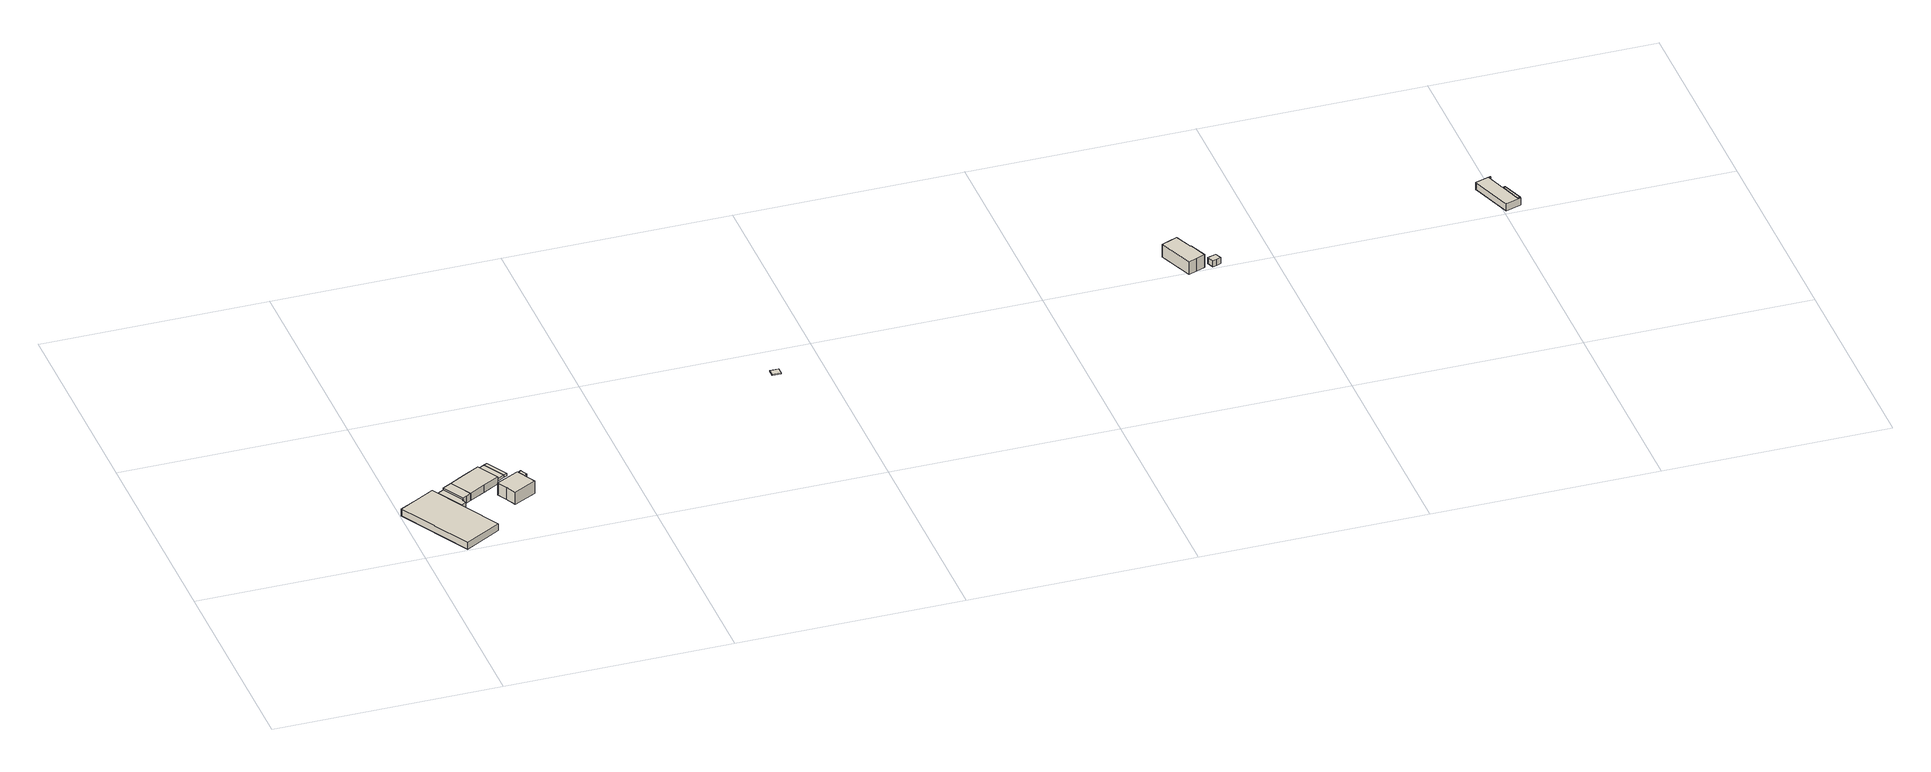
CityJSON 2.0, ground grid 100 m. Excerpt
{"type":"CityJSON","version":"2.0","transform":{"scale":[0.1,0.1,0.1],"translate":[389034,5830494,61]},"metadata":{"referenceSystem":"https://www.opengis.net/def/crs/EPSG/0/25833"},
"CityObjects":{
"building1":{"type":"Building","attributes":{"Gemeindeschluessel":"11000012","BezugspunktDach":"2200","function":"31001_2741","measuredHeight":4.22,"storeysAboveGround":1},"address":[{"country":"Germany","locality":"Berlin","thoroughfareNumber":"31 (3)","thoroughfareName":"Alter Bernauer Heerweg"}],"geometry":[{"type":"Solid","lod":"1","boundaries":[[[[0,1,2,3,4]],[[5,6,7,8,9]],[[5,9,4,3]],[[6,5,3,2]],[[7,6,2,1]],[[8,7,1,0]],[[9,8,0,4]]]]}]},
"building2":{"type":"Building","attributes":{"Gemeindeschluessel":"11000012","BezugspunktDach":"2200","function":"31001_2723","measuredHeight":2.43,"storeysAboveGround":1},"address":[{"country":"Germany","locality":"Berlin","thoroughfareNumber":"31 (11)","thoroughfareName":"Alter Bernauer Heerweg"}],"geometry":[{"type":"Solid","lod":"1","boundaries":[[[[10,11,12,13,14,15]],[[16,17,18,19,20,21]],[[16,21,15,14]],[[17,16,14,13]],[[18,17,13,12]],[[19,18,12,11]],[[20,19,11,10]],[[21,20,10,15]]]]}]},
"building3":{"type":"Building","attributes":{"Gemeindeschluessel":"11000012","BezugspunktDach":"2200","function":"31001_2723","measuredHeight":4.56,"storeysAboveGround":1},"address":[{"country":"Germany","locality":"Berlin","thoroughfareNumber":"31 (12)","thoroughfareName":"Alter Bernauer Heerweg"}],"geometry":[{"type":"Solid","lod":"1","boundaries":[[[[22,23,24,25,26]],[[27,28,29,17,16]],[[27,16,26,25]],[[28,27,25,24]],[[29,28,24,23]],[[17,29,23,22]],[[16,17,22,26]]]]}]},
"building4":{"type":"Building","attributes":{"Gemeindeschluessel":"11000012","BezugspunktDach":"2200","function":"31001_2723","measuredHeight":4.56,"storeysAboveGround":1},"address":[{"country":"Germany","locality":"Berlin","thoroughfareNumber":"31 (13)","thoroughfareName":"Alter Bernauer Heerweg"}],"geometry":[{"type":"Solid","lod":"1","boundaries":[[[[24,30,31,32,33,25]],[[34,35,36,37,28,27]],[[34,27,25,33]],[[35,34,33,32]],[[36,35,32,31]],[[37,36,31,30]],[[28,37,30,24]],[[27,28,24,25]]]]}]},
"building5":{"type":"Building","attributes":{"Gemeindeschluessel":"11000012","BezugspunktDach":"2200","function":"31001_2723","measuredHeight":1.14,"storeysAboveGround":1},"address":[{"country":"Germany","locality":"Berlin","thoroughfareNumber":"31 (14)","thoroughfareName":"Alter Bernauer Heerweg"}],"geometry":[{"type":"Solid","lod":"1","boundaries":[[[[38,39,40,41]],[[42,43,44,45]],[[42,45,41,40]],[[43,42,40,39]],[[44,43,39,38]],[[45,44,38,41]]]]}]},
"building6":{"type":"Building","attributes":{"Gemeindeschluessel":"11000012","BezugspunktDach":"2200","function":"31001_2723","measuredHeight":6.63,"storeysAboveGround":1},"address":[{"country":"Germany","locality":"Berlin","thoroughfareNumber":"31 (9)","thoroughfareName":"Alter Bernauer Heerweg"}],"geometry":[{"type":"Solid","lod":"1","boundaries":[[[[46,47,48,49,50,51,52,53]],[[54,55,56,57,58,59,60,61]],[[54,61,53,52]],[[55,54,52,51]],[[56,55,51,50]],[[57,56,50,49]],[[58,57,49,48]],[[59,58,48,47]],[[60,59,47,46]],[[61,60,46,53]]]]}]},
"building7":{"type":"Building","attributes":{"Gemeindeschluessel":"11000012","BezugspunktDach":"2200","function":"51009_1610","measuredHeight":1.14,"storeysAboveGround":0},"address":[{"country":"Germany","locality":"Berlin"}],"geometry":[{"type":"Solid","lod":"1","boundaries":[[[[39,62,63,40]],[[64,65,43,42]],[[64,42,40,63]],[[65,64,63,62]],[[43,65,62,39]],[[42,43,39,40]]]]}]},
"building8":{"type":"Building","attributes":{"Gemeindeschluessel":"11000012","BezugspunktDach":"2200","function":"51009_1610","measuredHeight":6.04,"storeysAboveGround":0},"address":[{"country":"Germany","locality":"Berlin"}],"geometry":[{"type":"Solid","lod":"1","boundaries":[[[[50,66,67,68,51]],[[69,70,71,72,73]],[[69,73,51,68]],[[70,69,68,67]],[[71,70,67,66]],[[72,71,66,50]],[[73,72,50,51]]]]}]},
"building9":{"type":"Building","attributes":{"name":"Peilstation","Gemeindeschluessel":"11000012","BezugspunktDach":"2200","function":"31001_2540","measuredHeight":0.451,"storeysAboveGround":1},"address":[{"country":"Germany","locality":"Berlin","thoroughfareNumber":"37","thoroughfareName":"Alter Bernauer Heerweg"}],"geometry":[{"type":"Solid","lod":"1","boundaries":[[[[74,75,76,77]],[[78,79,80,81]],[[78,81,77,76]],[[79,78,76,75]],[[80,79,75,74]],[[81,80,74,77]]]]}]},
"building10":{"type":"Building","attributes":{"Gemeindeschluessel":"11000012","BezugspunktDach":"2200","function":"31001_1010","measuredHeight":6.61,"storeysAboveGround":1},"address":[{"country":"Germany","locality":"Berlin","thoroughfareNumber":"2","thoroughfareName":"Feldspatzenweg"}],"geometry":[{"type":"Solid","lod":"1","boundaries":[[[[82,83,84,85,86,87,88,89]],[[90,91,92,93,94,95,96,97]],[[90,97,89,88]],[[91,90,88,87]],[[92,91,87,86]],[[93,92,86,85]],[[94,93,85,84]],[[95,94,84,83]],[[96,95,83,82]],[[97,96,82,89]]]]}]},
"building11":{"type":"Building","attributes":{"Gemeindeschluessel":"11000012","BezugspunktDach":"2200","function":"31001_2723","measuredHeight":3.34,"storeysAboveGround":1},"address":[{"country":"Germany","locality":"Berlin","thoroughfareNumber":"2 (2)","thoroughfareName":"Feldspatzenweg"}],"geometry":[{"type":"Solid","lod":"1","boundaries":[[[[98,99,100,101,102,103]],[[104,105,106,107,108,109]],[[104,109,103,102]],[[105,104,102,101]],[[106,105,101,100]],[[107,106,100,99]],[[108,107,99,98]],[[109,108,98,103]]]]}]},
"building12":{"type":"Building","attributes":{"Gemeindeschluessel":"11000012","BezugspunktDach":"2200","function":"31001_2000","measuredHeight":3.45,"storeysAboveGround":1},"address":[{"country":"Germany","locality":"Berlin","thoroughfareNumber":"44 (1)","thoroughfareName":"Alter Bernauer Heerweg"}],"geometry":[{"type":"Solid","lod":"1","boundaries":[[[[110,111,112,113,114,115,116,117,118,119,120,121]],[[122,123,124,125,126,127,128,129,130,131,132,133]],[[122,133,121,120]],[[123,122,120,119]],[[124,123,119,118]],[[125,124,118,117]],[[126,125,117,116]],[[127,126,116,115]],[[128,127,115,114]],[[129,128,114,113]],[[130,129,113,112]],[[131,130,112,111]],[[132,131,111,110]],[[133,132,110,121]]]]}]},
"building13":{"type":"Building","attributes":{"Gemeindeschluessel":"11000012","BezugspunktDach":"2200","function":"51009_1610","measuredHeight":3.53,"storeysAboveGround":0},"address":[{"country":"Germany","locality":"Berlin"}],"geometry":[{"type":"Solid","lod":"1","boundaries":[[[[134,135,136,137]],[[138,139,140,141]],[[138,141,137,136]],[[139,138,136,135]],[[140,139,135,134]],[[141,140,134,137]]]]}]}
},
"vertices":[
[184,4,35],[347,95,35],[169,416,35],[87,370,35],[6,325,35],[87,370,2],[169,416,2],[347,95,2],[184,4,2],[6,325,2],
[255,287,27],[276,300,27],[267,317,27],[271,319,27],[217,415,27],[191,401,27],[217,415,2],[271,319,2],[267,317,2],[276,300,2],[255,287,2],[191,401,2],
[271,319,37],[290,330,37],[310,341,37],[257,437,37],[217,415,37],[257,437,2],[310,341,2],[290,330,2],
[382,382,37],[454,422,37],[400,518,37],[328,478,37],[328,478,2],[400,518,2],[454,422,2],[382,382,2],
[454,422,27],[487,440,27],[433,536,27],[400,518,27],[433,536,15],[487,440,15],[454,422,15],[400,518,15],
[450,295,66],[473,250,66],[574,303,66],[551,347,66],[546,357,66],[530,387,66],[528,391,66],[427,339,66],[528,391,6],[530,387,6],[546,357,6],[551,347,6],[574,303,6],[473,250,6],[450,295,6],[427,339,6],
[503,449,27],[449,545,27],[449,545,15],[503,449,15],
[559,364,66],[552,379,66],[545,394,66],[545,394,12],[552,379,12],[559,364,12],[546,357,12],[530,387,12],
[1811,819,10],[1812,850,10],[1772,850,10],[1772,819,10],[1772,850,5],[1812,850,5],[1811,819,5],[1772,819,5],
[3630,990,62],[3668,1005,62],[3707,1021,62],[3676,1098,62],[3673,1097,62],[3639,1178,62],[3603,1163,62],[3567,1148,62],[3603,1163,0],[3639,1178,0],[3673,1097,0],[3676,1098,0],[3707,1021,0],[3668,1005,0],[3630,990,0],[3567,1148,0],
[3738,1009,32],[3757,1015,32],[3777,1022,32],[3766,1052,32],[3747,1046,32],[3728,1039,32],[3747,1046,3],[3766,1052,3],[3777,1022,3],[3757,1015,3],[3738,1009,3],[3728,1039,3],
[5003,1000,50],[5073,1023,50],[5072,1028,50],[5061,1025,50],[5029,1117,50],[5039,1121,50],[5038,1124,50],[5027,1121,50],[4997,1207,50],[5007,1210,50],[5006,1214,50],[4936,1191,50],[5006,1214,15],[5007,1210,15],[4997,1207,15],[5027,1121,15],[5038,1124,15],[5039,1121,15],[5029,1117,15],[5061,1025,15],[5072,1028,15],[5073,1023,15],[5003,1000,15],[4936,1191,15],
[5061,1025,51],[5072,1028,51],[5039,1121,51],[5029,1117,51],[5039,1121,16],[5072,1028,16],[5061,1025,16],[5029,1117,16]
]}
